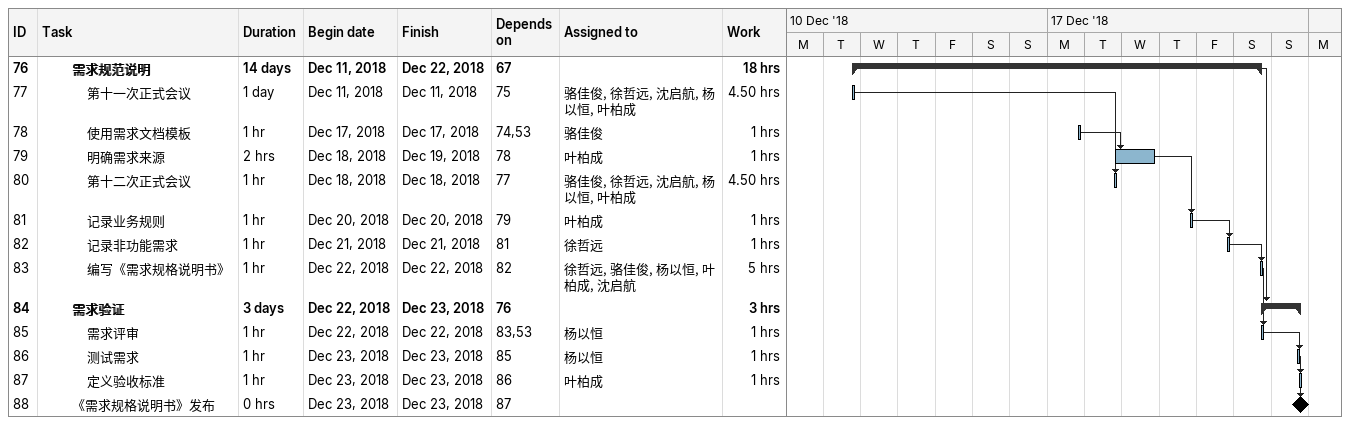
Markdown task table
| ID | Level | Task | Duration | Start | Finish | Predecessors | Resources | Work (h) |
|---|---|---|---|---|---|---|---|---|
| 76 | 3 | **需求规范说明** | 14d | 2018-12-11 | 2018-12-22 | 67 |  | 18 |
| 77 | 4 | 第十一次正式会议 | 1d | 2018-12-11 | 2018-12-11 | 75 | 骆佳俊, 徐哲远, 沈启航, 杨以恒, 叶柏成 | 4.50 |
| 78 | 4 | 使用需求文档模板 | 1h | 2018-12-17 | 2018-12-17 | 74, 53 | 骆佳俊 | 1 |
| 79 | 4 | 明确需求来源 | 2h | 2018-12-18 | 2018-12-19 | 78 | 叶柏成 | 1 |
| 80 | 4 | 第十二次正式会议 | 1h | 2018-12-18 | 2018-12-18 | 77 | 骆佳俊, 徐哲远, 沈启航, 杨以恒, 叶柏成 | 4.50 |
| 81 | 4 | 记录业务规则 | 1h | 2018-12-20 | 2018-12-20 | 79 | 叶柏成 | 1 |
| 82 | 4 | 记录非功能需求 | 1h | 2018-12-21 | 2018-12-21 | 81 | 徐哲远 | 1 |
| 83 | 4 | 编写《需求规格说明书》 | 1h | 2018-12-22 | 2018-12-22 | 82 | 徐哲远, 骆佳俊, 杨以恒, 叶柏成, 沈启航 | 5 |
| 84 | 3 | **需求验证** | 3d | 2018-12-22 | 2018-12-23 | 76 |  | 3 |
| 85 | 4 | 需求评审 | 1h | 2018-12-22 | 2018-12-22 | 83, 53 | 杨以恒 | 1 |
| 86 | 4 | 测试需求 | 1h | 2018-12-23 | 2018-12-23 | 85 | 杨以恒 | 1 |
| 87 | 4 | 定义验收标准 | 1h | 2018-12-23 | 2018-12-23 | 86 | 叶柏成 | 1 |
| 88 | 3 | 《需求规格说明书》发布 | 0h | 2018-12-23 | 2018-12-23 | 87 |  |  |
